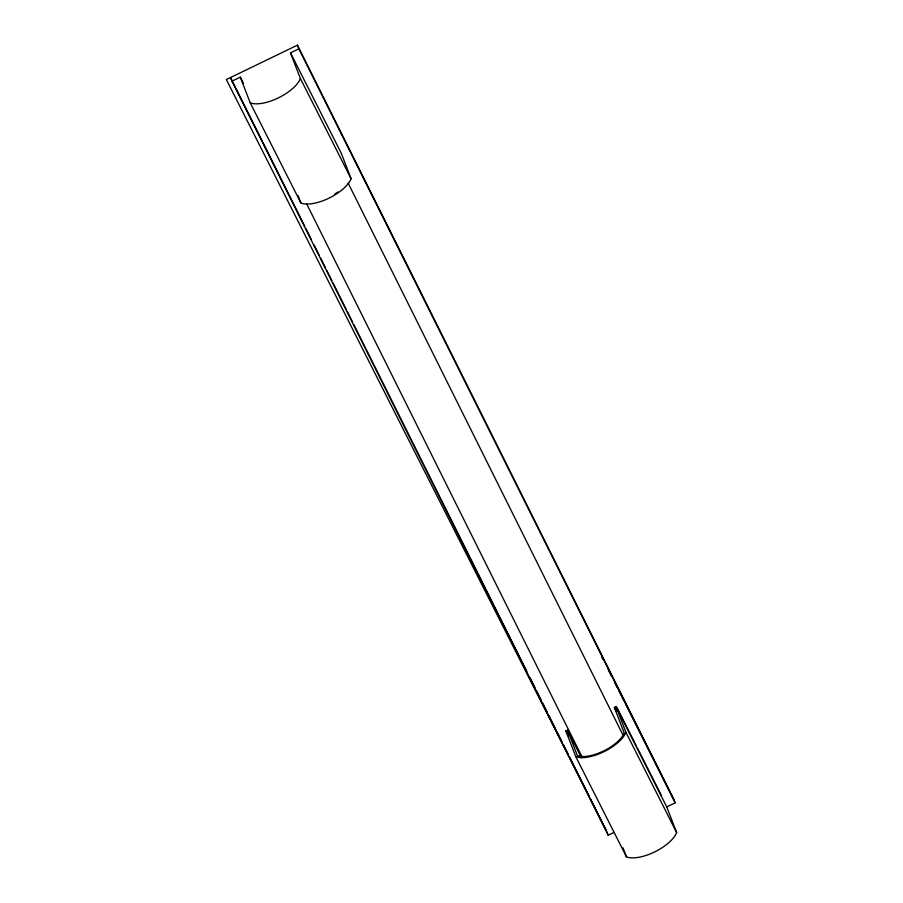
<?xml version="1.0" encoding="UTF-8"?>
<svg xmlns="http://www.w3.org/2000/svg" width="903" height="903" viewBox="0 0 903 903"><rect width="100%" height="100%" fill="white"/><g stroke="black" fill="none" stroke-linecap="round" stroke-linejoin="round"><path stroke-width="1.35" d="M581.476 757.707L567.535 730.143L565.865 730.956L575.764 756.624L626.468 856.845A30.217 12.721 -26.8 0 0 654.393 852.048A30.217 12.721 -26.8 0 0 676.652 832.577L666.753 806.91L675.117 802.869L673.694 799.2L297.448 45.15L226.348 79.543L606.15 830.308L590.427 798.783M614.175 832.34L608.204 835.23L231.947 81.18L240.311 77.139L243.483 83.403M240.311 77.139L250.21 102.807L300.913 203.028A30.217 12.721 -26.8 0 0 328.839 198.22A30.217 12.721 -26.8 0 0 351.098 178.76L300.394 78.527L290.495 52.859L298.859 48.818L297.448 45.15M567.535 730.143L577.367 755.63L580.313 756.375A28.354 11.931 -26.8 0 0 622.664 735.877L624.199 732.965L614.367 707.489L616.049 706.677L666.753 806.91M601.804 657.091L603.08 659.608M608.17 669.665L611.354 675.952M614.537 682.239L617.72 688.526M618.984 691.043L624.075 701.112M625.35 703.618L673.694 799.2M290.495 52.859L341.199 153.092L351.098 178.76M617.167 708.02L636.175 745.607M637.45 748.113L661.527 795.724M614.367 707.489L616.275 711.248M616.049 706.677L625.948 732.344L676.652 832.577M569.917 734.004L581.329 756.545M565.865 730.956L568.393 735.968M298.859 48.818L675.117 802.869M348.174 183.162L623.454 736.001M306.794 204.089L582.063 756.94M304.774 226.314L230.536 77.523L231.947 81.18M306.038 228.831L311.072 238.923M314.21 245.221L319.244 255.312M320.509 257.829L325.543 267.92M326.796 270.448L331.83 280.528M333.094 283.057L346.3 309.537M347.565 312.054L352.599 322.145M353.852 324.662L526.878 671.426M530.027 677.735L535.061 687.815M536.314 690.343L541.348 700.423M542.613 702.952L547.647 713.031M548.9 715.56L555.819 729.432M557.083 731.949L562.117 742.04M563.37 744.557L568.405 754.648M569.669 757.165L589.174 796.254M623.002 847.872L626.468 856.845M606.782 831.561L608.204 835.23M297.945 195.33L300.913 203.028M300.394 78.527A30.217 12.721 -26.8 0 1 278.135 97.998A30.217 12.721 -26.8 0 1 250.21 102.807M625.948 732.344A30.217 12.721 -26.8 0 1 603.689 751.815A30.217 12.721 -26.8 0 1 575.764 756.624M337.97 191.933A28.354 11.931 -26.8 0 1 334.607 194.168"/></g></svg>
